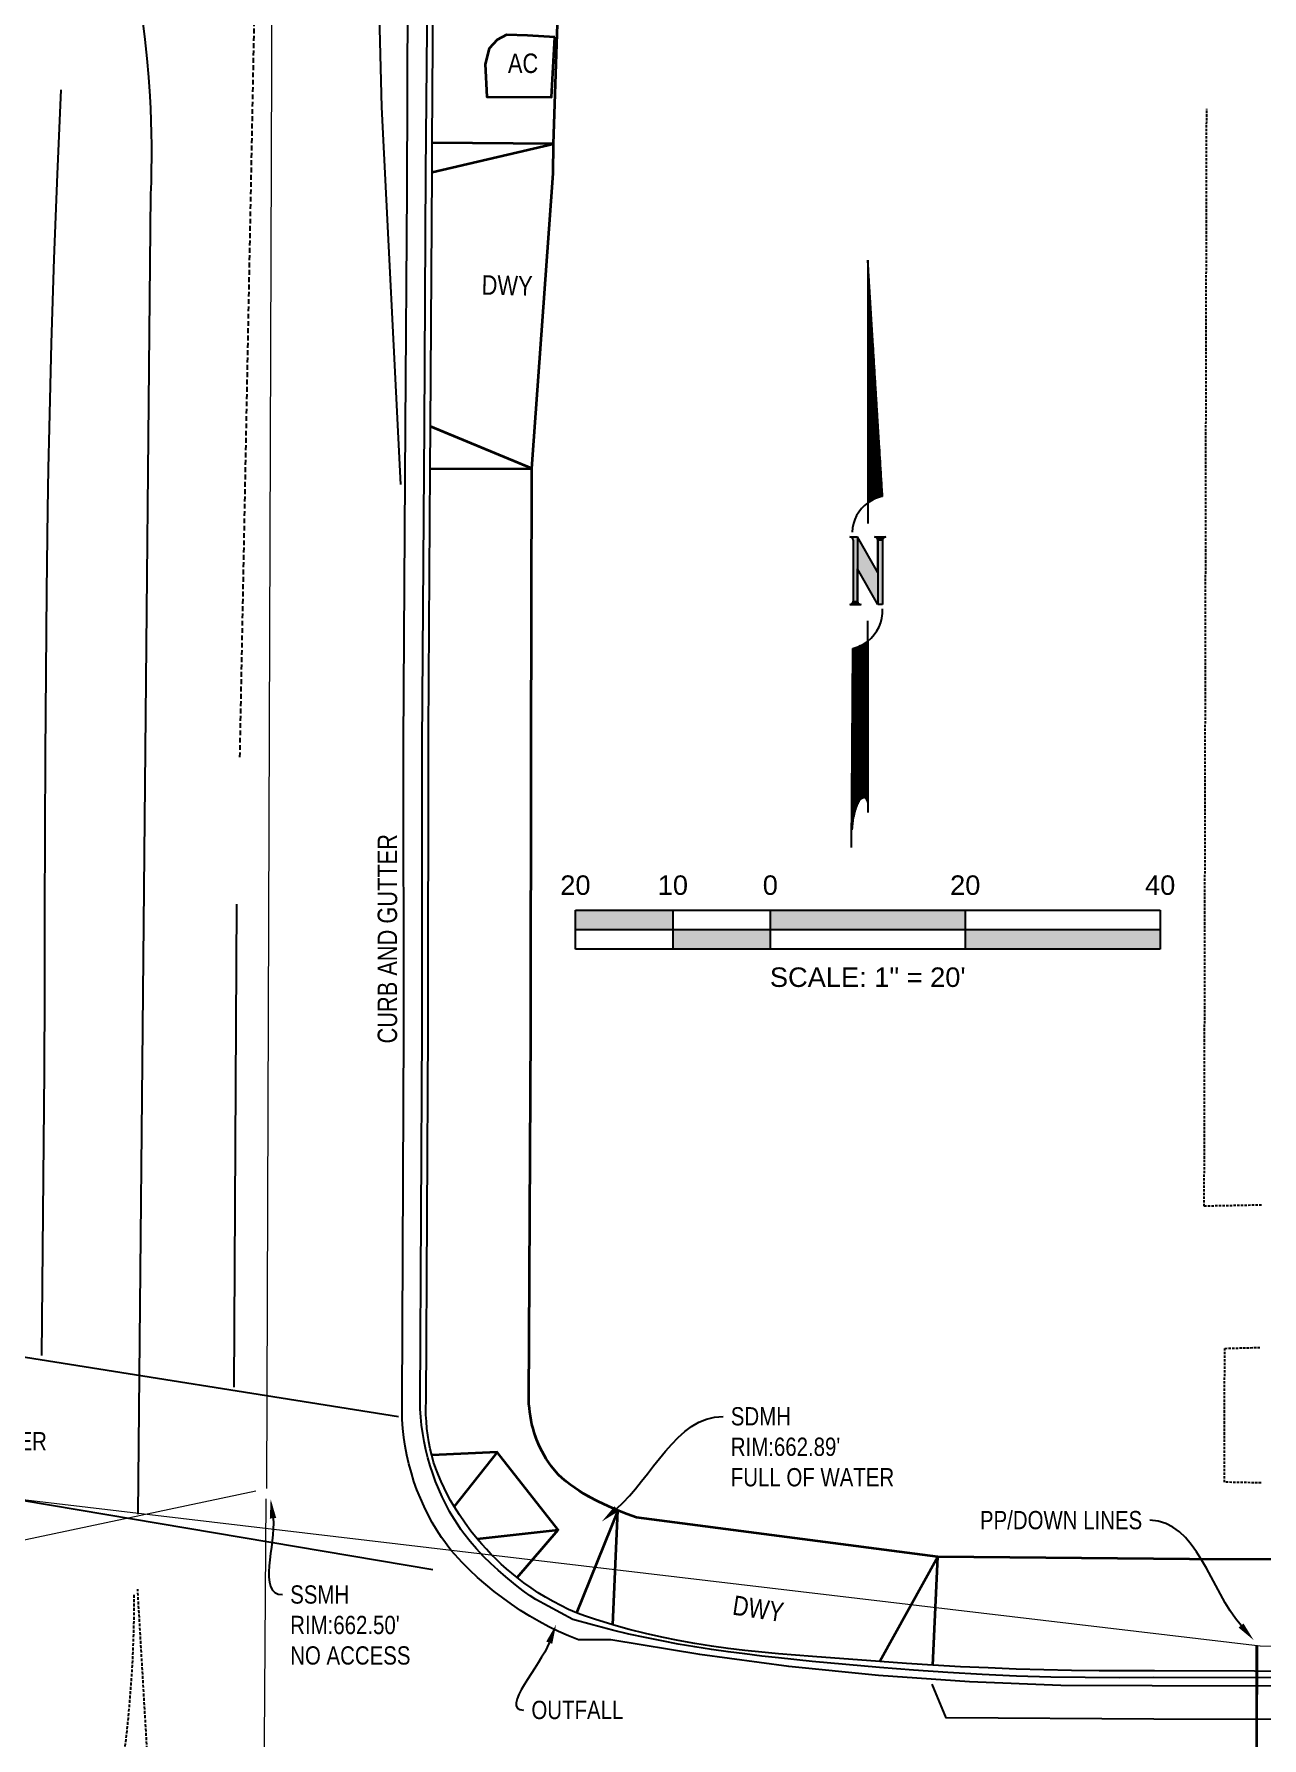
# Model space of a CAD drawing. Header units: feet. Extents: x 0 to 6439502, y 0 to 1884431.
# Drawn here: x 6439075.1 to 6439201.1, y 1884012.1 to 1884186.8 of the extents above; entities that cross this region are included whole.
import ezdxf
from ezdxf import colors
from ezdxf.entities.mleader import LeaderData, LeaderLine
from ezdxf.enums import TextEntityAlignment as Align
from ezdxf.lldxf.tags import DXFTag
from ezdxf.math import Vec2, Vec3

# ---------------------------------------------------------------- set-up
doc = ezdxf.new("R2010")
doc.units = ezdxf.units.FT
doc.header["$MEASUREMENT"] = 0
doc.linetypes.add('DASHED', pattern=[0.75, 0.5, -0.25])
doc.linetypes.add('DASHED2', pattern=[0.375, 0.25, -0.125])
doc.layers.get('0').update_dxf_attribs({"color": 253})
for name, color, linetype, lineweight in [('V-ANNO-NRTH-', 253, 'Continuous', 25), ('V-ANNO-SCAL-', 253, 'Continuous', 25), ('V-DETL-PATT-CONC-', 253, 'Continuous', 13), ('VF-BLDG-OVHD-LINE-', 253, 'DASHED2', 25), ('VF-ELEC-GUYW-LINE-3D', 253, 'Continuous', 35), ('VF-ELEC-OVHD-LINE-', 253, 'OVERHEADELECTRIC', 15), ('VF-PVMT-EDGE-LINE-', 253, 'EDGEOFPAVEMENT', 35), ('VF-ROAD-DRIV-LINE-', 253, 'Continuous', 35), ('VF-ROAD-STRP-WHIT-DASH-LINE-', 253, 'DASHED', 25), ('VF-ROAD-STRP-WHIT-LINE-', 253, 'Continuous', 25), ('VF-ROAD-STRP-YELO-DASH-LINE-', 253, 'DASHED', 25), ('VF-ROAD-STRP-YELO-LINE-', 253, 'Continuous', 25), ('VF-SSWR-GEOP-LINE-QLB-', 253, 'SEWER', 15), ('VF-TOPO-CONC-EDGE-LINE-', 253, 'Continuous', 25), ('VF-TOPO-CONC-GTFL-LINE-', 253, 'Continuous', 25), ('VF-TOPO-CONC-LIPG-LINE-', 253, 'Continuous', 25), ('VF-TOPO-CONC-TBCB-LINE-', 253, 'Continuous', 25), ('VF-TOPO-CONC-TBWK-LINE-', 253, 'Continuous', 35), ('VF-TOPO-TEXT-', 253, 'Continuous', 25)]:
    doc.layers.add(name, color=color, linetype=linetype, lineweight=lineweight)
doc.layers.add('VF-TINN-DSRF-BNDY-', color=253, linetype='Continuous', lineweight=25, plot=False)
doc.layers.get('V-DETL-PATT-CONC-').off()
doc.styles.add('NCS1', font='arial.ttf', dxfattribs={"width": 0.8, "height": 0.09375})
doc.styles.add('NCS1-Anno', font='arial.ttf', dxfattribs={"width": 0.8, "height": 0.1})
doc.styles.get("Standard").update_dxf_attribs({"font": 'arial.ttf'})
tags = doc.linetypes.add('EDGEOFPAVEMENT', pattern='A,1,-0.03,["EP",Standard,S=0.08,R=0,X=0,Y=-0.04],-0.16,1', length=2.19).pattern_tags.tags
tags[6] = DXFTag(74, 10)
tags = doc.linetypes.add('OVERHEADELECTRIC', pattern='A,1,-0.03,["OE",Standard,S=0.08,R=0,X=0,Y=-0.04],-0.16,1', length=2.19).pattern_tags.tags
tags[6] = DXFTag(74, 10)
tags = doc.linetypes.add('SEWER', pattern='A,1,-0.03,["SS",Standard,S=0.08,R=0,X=0,Y=-0.04],-0.16,1', length=2.19).pattern_tags.tags
tags[6] = DXFTag(74, 10)

# ---------------------------------------------------------------- blocks, each defined once
blk = doc.blocks.new('*U981')
at = {"color": 0}
for p, q in [((0.0018, 1.5934), (0.0018, 0.3495)), ((0.0772, 0.3824), (0.0018, 1.5934)), ((0.003, 1.5561), (0.003, 0.3503)), ((0.0041, 1.5375), (0.0041, 0.3512)), ((0.0053, 1.5189), (0.0053, 0.352)), ((0.0064, 1.5002), (0.0064, 0.3527)), ((0.0076, 1.4816), (0.0076, 0.3535)), ((0.0088, 1.463), (0.0088, 0.3543)), ((0.0099, 1.4443), (0.0099, 0.3551)), ((0.0111, 1.4257), (0.0111, 0.3558)), ((0.0122, 1.4071), (0.0122, 0.3565)), ((0.0134, 1.3884), (0.0134, 0.3573)), ((0.0146, 1.3698), (0.0146, 0.358)), ((0.0157, 1.3512), (0.0157, 0.3587)), ((0.0169, 1.3325), (0.0169, 0.3593)), ((0.018, 1.3139), (0.018, 0.36)), ((0.0192, 1.2953), (0.0192, 0.3607)), ((0.0204, 1.2766), (0.0204, 0.3613)), ((0.0215, 1.258), (0.0215, 0.362)), ((0.0227, 1.2394), (0.0227, 0.3626)), ((0.0238, 1.2208), (0.0238, 0.3633)), ((0.025, 1.2021), (0.025, 0.3639)), ((0.0262, 1.1835), (0.0262, 0.3645)), ((0.0273, 1.1649), (0.0273, 0.3651)), ((0.0285, 1.1462), (0.0285, 0.3657)), ((0.0296, 1.1276), (0.0296, 0.3662)), ((0.0308, 1.109), (0.0308, 0.3668)), ((0.032, 1.0903), (0.032, 0.3674)), ((0.0331, 1.0717), (0.0331, 0.3679)), ((0.0343, 1.0531), (0.0343, 0.3684)), ((0.0354, 1.0344), (0.0354, 0.369)), ((0.0366, 1.0158), (0.0366, 0.3695)), ((0.0378, 0.9972), (0.0378, 0.37)), ((0.0389, 0.9785), (0.0389, 0.3705)), ((0.0401, 0.9599), (0.0401, 0.371)), ((0.0412, 0.9413), (0.0412, 0.3715)), ((0.0424, 0.9227), (0.0424, 0.3719)), ((0.0436, 0.904), (0.0436, 0.3724)), ((0.0447, 0.8854), (0.0447, 0.3729)), ((0.0459, 0.8668), (0.0459, 0.3733)), ((0.047, 0.8481), (0.047, 0.3738)), ((0.0482, 0.8295), (0.0482, 0.3742)), ((0.0494, 0.8109), (0.0494, 0.3746)), ((0.0505, 0.7922), (0.0505, 0.375)), ((0.0517, 0.7736), (0.0517, 0.3754)), ((0.0528, 0.755), (0.0528, 0.3758)), ((0.054, 0.7363), (0.054, 0.3762)), ((0.0552, 0.7177), (0.0552, 0.3766)), ((0.0563, 0.6991), (0.0563, 0.377)), ((0.0575, 0.6804), (0.0575, 0.3773)), ((0.0586, 0.6618), (0.0586, 0.3777)), ((0.0598, 0.6432), (0.0598, 0.3781)), ((0.061, 0.6245), (0.061, 0.3784)), ((0.0621, 0.6059), (0.0621, 0.3787)), ((0.0633, 0.5873), (0.0633, 0.3791)), ((0.0644, 0.5687), (0.0644, 0.3794)), ((0.0656, 0.55), (0.0656, 0.3797)), ((0.0668, 0.5314), (0.0668, 0.38)), ((0.0679, 0.5128), (0.0679, 0.3803)), ((0.0691, 0.4941), (0.0691, 0.3806)), ((0.0702, 0.4755), (0.0702, 0.3809)), ((0.0714, 0.4569), (0.0714, 0.3811)), ((0.0726, 0.4382), (0.0726, 0.3814)), ((0.0737, 0.4196), (0.0737, 0.3816)), ((0.0749, 0.4013), (0.0749, 0.3819)), ((0.0018, 0.3495), (0.0018, 0.2445)), ((-0.091, 0.1755), (-0.0504, 0.1755)), ((-0.0875, 0.1751), (-0.0875, 0.1755)), ((-0.0864, 0.1749), (-0.0864, 0.1755)), ((-0.0852, 0.1745), (-0.0852, 0.1755)), ((-0.084, 0.174), (-0.084, 0.1755)), ((-0.0829, 0.1735), (-0.0829, 0.1755)), ((-0.0817, 0.1728), (-0.0817, 0.1755)), ((-0.0806, 0.172), (-0.0806, 0.1755)), ((-0.0794, 0.1711), (-0.0794, 0.1755)), ((-0.0782, 0.1699), (-0.0782, 0.1755)), ((-0.0771, 0.1685), (-0.0771, 0.1755)), ((-0.0759, 0.1668), (-0.0759, 0.1755)), ((-0.0748, 0.1643), (-0.0748, 0.1755)), ((-0.0504, 0.1755), (-0.0504, -0.1546)), ((0.054, -0.0076), (-0.0504, 0.1755)), ((0.0366, 0.1755), (0.0946, 0.1755)), ((-0.0736, 0.1581), (-0.0736, -0.1546)), ((0.0428, 0.1743), (0.0884, 0.1743)), ((0.0453, 0.1732), (0.0859, 0.1732)), ((0.047, 0.172), (0.0842, 0.172)), ((0.0484, 0.1709), (0.0828, 0.1709)), ((0.0496, 0.1697), (0.0816, 0.1697)), ((0.0505, 0.1685), (0.0807, 0.1685)), ((0.0513, 0.1674), (0.0799, 0.1674)), ((0.052, 0.1662), (0.0792, 0.1662)), ((0.0525, 0.1651), (0.0787, 0.1651)), ((0.053, 0.1639), (0.0782, 0.1639)), ((0.0534, 0.1627), (0.0778, 0.1627)), ((0.0536, 0.1616), (0.0776, 0.1616)), ((0.0538, 0.1604), (0.0774, 0.1604)), ((0.054, -0.0076), (0.054, 0.1594)), ((0.054, 0.1593), (0.0772, 0.1593)), ((0.054, 0.1581), (0.054, -0.172)), ((0.0772, 0.1581), (0.0772, -0.172)), ((0.054, -0.172), (-0.0504, 0.0111)), ((-0.0504, -0.1546), (-0.0504, 0.0111)), ((-0.091, -0.172), (-0.033, -0.172)), ((-0.0848, -0.1709), (-0.0392, -0.1709)), ((-0.0823, -0.1697), (-0.0417, -0.1697)), ((-0.0806, -0.1686), (-0.0434, -0.1686)), ((-0.0792, -0.1674), (-0.0448, -0.1674)), ((-0.078, -0.1662), (-0.046, -0.1662)), ((-0.0771, -0.1651), (-0.0469, -0.1651)), ((-0.0763, -0.1639), (-0.0477, -0.1639)), ((-0.0756, -0.1628), (-0.0484, -0.1628)), ((-0.0751, -0.1616), (-0.0489, -0.1616)), ((-0.0746, -0.1604), (-0.0494, -0.1604)), ((-0.0742, -0.1593), (-0.0498, -0.1593)), ((-0.074, -0.1581), (-0.05, -0.1581)), ((-0.0738, -0.157), (-0.0502, -0.157)), ((-0.0736, -0.1558), (-0.0504, -0.1558)), ((0.0772, -0.172), (0.054, -0.172)), ((0.0018, -0.3599), (0.0018, -0.2562)), ((-0.0819, -1.4178), (-0.0755, -0.3972)), ((-0.0748, -0.397), (-0.0748, -1.27)), ((-0.0736, -0.3967), (-0.0736, -1.2644)), ((-0.0724, -0.3965), (-0.0724, -1.2604)), ((-0.0713, -0.3962), (-0.0713, -1.256)), ((-0.0701, -0.3959), (-0.0701, -1.2531)), ((-0.069, -0.3955), (-0.069, -1.2487)), ((-0.0678, -0.3952), (-0.0678, -1.2443)), ((-0.0666, -0.3949), (-0.0666, -1.2399)), ((-0.0655, -0.3946), (-0.0655, -1.2357)), ((-0.0643, -0.3942), (-0.0643, -1.2315)), ((-0.0632, -0.3939), (-0.0632, -1.2273)), ((-0.062, -0.3935), (-0.062, -1.2234)), ((-0.0608, -0.3931), (-0.0608, -1.2197)), ((-0.0597, -0.3928), (-0.0597, -1.2162)), ((-0.0585, -0.3924), (-0.0585, -1.2128)), ((-0.0574, -0.392), (-0.0574, -1.2095)), ((-0.0562, -0.3916), (-0.0562, -1.2064)), ((-0.055, -0.3912), (-0.055, -1.2034)), ((-0.0539, -0.3908), (-0.0539, -1.2005)), ((-0.0527, -0.3904), (-0.0527, -1.1977)), ((-0.0516, -0.3899), (-0.0516, -1.195)), ((-0.0504, -0.3895), (-0.0504, -1.1925)), ((-0.0492, -0.3891), (-0.0492, -1.1902)), ((-0.0481, -0.3886), (-0.0481, -1.1879)), ((-0.0469, -0.3881), (-0.0469, -1.1857)), ((-0.0458, -0.3877), (-0.0458, -1.1836)), ((-0.0446, -0.3872), (-0.0446, -1.1816)), ((-0.0434, -0.3867), (-0.0434, -1.1797)), ((-0.0423, -0.3862), (-0.0423, -1.178)), ((-0.0411, -0.3857), (-0.0411, -1.1765)), ((-0.04, -0.3852), (-0.04, -1.175)), ((-0.0388, -0.3847), (-0.0388, -1.1738)), ((-0.0376, -0.3841), (-0.0376, -1.1726)), ((-0.0365, -0.3836), (-0.0365, -1.1715)), ((-0.0353, -0.383), (-0.0353, -1.1705)), ((-0.0342, -0.3825), (-0.0342, -1.1695)), ((-0.033, -0.3819), (-0.033, -1.1687)), ((-0.0318, -0.3813), (-0.0318, -1.1679)), ((-0.0307, -0.3807), (-0.0307, -1.1672)), ((-0.0295, -0.3801), (-0.0295, -1.1665)), ((-0.0284, -0.3795), (-0.0284, -1.1659)), ((-0.0272, -0.3789), (-0.0272, -1.1653)), ((-0.026, -0.3783), (-0.026, -1.1648)), ((-0.0249, -0.3776), (-0.0249, -1.1643)), ((-0.0237, -0.377), (-0.0237, -1.1639)), ((-0.0226, -0.3763), (-0.0226, -1.1635)), ((-0.0214, -0.3757), (-0.0214, -1.1632)), ((-0.0202, -0.375), (-0.0202, -1.1629)), ((-0.0191, -0.3743), (-0.0191, -1.1627)), ((-0.0179, -0.3736), (-0.0179, -1.1625)), ((-0.0168, -0.3729), (-0.0168, -1.1624)), ((-0.0156, -0.3722), (-0.0156, -1.1623)), ((-0.0144, -0.3714), (-0.0144, -1.1624)), ((-0.0133, -0.3707), (-0.0133, -1.1626)), ((-0.0121, -0.3699), (-0.0121, -1.163)), ((-0.011, -0.3691), (-0.011, -1.1636)), ((-0.0098, -0.3684), (-0.0098, -1.1644)), ((-0.0086, -0.3676), (-0.0086, -1.1654)), ((-0.0075, -0.3668), (-0.0075, -1.1667)), ((-0.0063, -0.366), (-0.0063, -1.1681)), ((-0.0052, -0.3651), (-0.0052, -1.1696)), ((-0.004, -0.3643), (-0.004, -1.1712)), ((-0.0028, -0.3634), (-0.0028, -1.173)), ((-0.0017, -0.3626), (-0.0017, -1.175)), ((-0.0005, -0.3617), (-0.0005, -1.1775)), ((0.0006, -0.3608), (0.0006, -1.181)), ((0.0018, -0.3599), (0.0018, -1.2392)), ((-0.0759, -0.4691), (-0.0759, -1.2796)), ((0.0018, -0.4873), (0.0018, -0.497)), ((-0.0771, -0.6524), (-0.0771, -1.2866)), ((-0.0782, -0.8357), (-0.0782, -1.2968)), ((-0.0794, -1.0191), (-0.0794, -1.308))]:
    blk.add_line(p, q, dxfattribs=at)
blk.add_lwpolyline([(0.0018, -1.1878, 0.059141), (0.0003, -1.1797, 0.065436), (-0.0029, -1.1729, 0.041771), (-0.0082, -1.1658, 0.090044), (-0.0115, -1.1633, 0.138293), (-0.0163, -1.1623, 0.075359), (-0.0248, -1.1643, 0.083197), (-0.0356, -1.1707, 0.08096), (-0.0439, -1.1805, 0.039884), (-0.0538, -1.2003, 0.028173), (-0.0639, -1.23, 0.006564), (-0.0727, -1.2634, 0.026227), (-0.0744, -1.2719, 0.007382), (-0.0749, -1.2758, 0.00096), (-0.0782, -1.3062, 0.011269), (-0.08, -1.3277, 0.007475)], format="xyb", dxfattribs=at)
for centre, radius, start, end in [((0.1152, 0.1922), 0.194, 101.31317, 125.79704), ((0.1152, 0.1922), 0.194, 125.79704, 177.80003), ((-0.091, 0.1581), 0.0174, 0, 90), ((0.0366, 0.1581), 0.0174, 3.82255, 90), ((0.0946, 0.1581), 0.0174, 90, 180), ((-0.091, -0.1546), 0.0174, 270, 0), ((-0.033, -0.1546), 0.0174, 180, 270), ((-0.121, -0.2043), 0.1982, 308.27976, 2.92404), ((-0.121, -0.2043), 0.1982, 283.28285, 308.27976)]:
    blk.add_arc(centre, radius, start, end, dxfattribs=at)
for points in [[(-0.0736, -0.1546), (-0.0504, -0.1546), (-0.0736, 0.1755), (-0.0504, 0.1755)], [(0.054, -0.172), (-0.0504, 0.0111), (0.054, -0.0076), (-0.0504, 0.1755)], [(0.054, -0.172), (0.0772, -0.172), (0.054, 0.1581), (0.0772, 0.1581)]]:
    blk.add_solid(points, dxfattribs=at)
blk = doc.blocks.new('*U1059')
for p, q in [((-1.4998, 0.0001), (-1.4998, 0.2001)), ((-1.4998, 0.2001), (1.5002, 0.2001)), ((-0.9998, 0.2001), (-0.9998, 0.0001)), ((-0.4998, 0.2001), (-0.4998, 0.0001)), ((0.5002, 0.2001), (0.5002, 0.0001)), ((1.5002, 0.2001), (1.5002, 0.0001)), ((-1.4998, 0.1001), (1.5002, 0.1001)), ((1.5002, 0.0001), (-1.4998, 0.0001))]:
    blk.add_line(p, q)
for points in [[(-1.4998, 0.2001), (-0.9998, 0.2001), (-1.4998, 0.1001), (-0.9998, 0.1001)], [(-0.4998, 0.2001), (0.5002, 0.2001), (-0.4998, 0.1001), (0.5002, 0.1001)], [(-0.9998, 0.1001), (-0.4998, 0.1001), (-0.9998, 0.0001), (-0.4998, 0.0001)], [(0.5002, 0.1001), (1.5002, 0.1001), (0.5002, 0.0001), (1.5002, 0.0001)]]:
    blk.add_solid(points)
at = {"style": 'NCS1'}
for s, p in [('20', (-1.4998, 0.248)), ('10', (-0.9998, 0.248)), ('0', (-0.4998, 0.248)), ('20', (0.5002, 0.248)), ('40', (1.5002, 0.248))]:
    blk.add_text(s, height=0.1, dxfattribs=at).set_placement(p, align=Align.BOTTOM_CENTER)
blk.add_text('SCALE: 1" = 20\'', height=0.1, dxfattribs=at).set_placement((0, -0.094), align=Align.TOP_CENTER)
blk = doc.blocks.new('206-Whitsett ep')
at = {"layer": 'VF-PVMT-EDGE-LINE-'}
blk.add_lwpolyline([(6439128.56, 1884186.51), (6439125.74, 1884186.66), (6439123.59, 1884186.74), (6439122.63, 1884186.21), (6439121.8, 1884185.33), (6439121.42, 1884183.72), (6439121.56, 1884180.39), (6439128.22, 1884180.34), (6439128.56, 1884186.51)], close=True, dxfattribs=at)

msp = doc.modelspace()

# ---------------------------------------------------------------- linework, layer by layer
at = {"layer": 'VF-BLDG-OVHD-LINE-'}
for points in [[(6439201.06, 1884066.7), (6439195.19, 1884066.59), (6439195.44, 1884179.16)], [(6439201.02, 1884038.21), (6439197.26, 1884038.28), (6439197.29, 1884052.01), (6439200.89, 1884052.1)]]:
    msp.add_lwpolyline(points, dxfattribs=at)
at = {"layer": 'VF-ELEC-GUYW-LINE-3D'}
for points in [[(6439200.59, 1884010.78, 692.92), (6439200.58, 1884012.41, 693.09), (6439200.6, 1884014.04, 693.29), (6439200.6, 1884015.67, 693.51), (6439200.62, 1884017.29, 693.75), (6439200.62, 1884018.91, 694), (6439200.62, 1884020.06, 694.17), (6439200.62, 1884021.48, 694.17)], [(6439200.6, 1884011.09, 684.75), (6439200.6, 1884012.73, 684.66), (6439200.6, 1884014.37, 684.58), (6439200.6, 1884016.01, 684.56), (6439200.59, 1884017.65, 684.55), (6439200.59, 1884019.29, 684.59), (6439200.59, 1884020, 684.61), (6439200.59, 1884021.5, 684.61)]]:
    msp.add_polyline3d(points, dxfattribs=at)
at = {"layer": 'VF-ELEC-OVHD-LINE-', "ltscale": 0.6, "flags": 128}
for points in [[(6438914.97, 1884040.25), (6439027.1, 1884042.03), (6439200.94, 1884021.5)], [(6439200.94, 1884021.5), (6439357.5, 1884019.21), (6439383.87, 1884019.21)]]:
    msp.add_lwpolyline(points, dxfattribs=at)
at = {"layer": 'VF-PVMT-EDGE-LINE-'}
msp.add_lwpolyline([(6439128.56, 1884186.51), (6439125.74, 1884186.66), (6439123.59, 1884186.74), (6439122.63, 1884186.21), (6439121.8, 1884185.33), (6439121.42, 1884183.72), (6439121.56, 1884180.39), (6439128.22, 1884180.34), (6439128.56, 1884186.51)], close=True, dxfattribs=at)
at = {"layer": 'VF-ROAD-DRIV-LINE-'}
for p, q in [((6439122.63, 1884041.35), (6439118.22, 1884035.8)), ((6439120.59, 1884032.48), (6439128.88, 1884033.39))]:
    msp.add_line(p, q, dxfattribs=at)
for points in [[(6439115.95, 1884172.66), (6439128.4, 1884175.57), (6439115.98, 1884175.67)], [(6439115.75, 1884142.22), (6439126.19, 1884142.26), (6439115.78, 1884146.57)], [(6439124.68, 1884028.49), (6439128.88, 1884033.39), (6439122.63, 1884041.35), (6439115.92, 1884041.04)], [(6439134.51, 1884023.65), (6439135.01, 1884035.39), (6439130.77, 1884024.89)], [(6439167.35, 1884019.52), (6439167.85, 1884030.64), (6439161.9, 1884019.88)]]:
    msp.add_lwpolyline(points, dxfattribs=at)
at = {"layer": 'VF-ROAD-STRP-WHIT-DASH-LINE-'}
msp.add_line((6439096.24, 1884112.64), (6439099.18, 1884263), dxfattribs=at)
at = {"layer": 'VF-ROAD-STRP-WHIT-LINE-', "ltscale": 0.6}
for p, q in [((6439095.88, 1884097.58), (6439095.61, 1884048.03)), ((6439112.52, 1884044.98), (6439053.36, 1884054.37)), ((6439116.03, 1884029.28), (6439049.8, 1884040.45))]:
    msp.add_line(p, q, dxfattribs=at)
at = {"layer": 'VF-ROAD-STRP-WHIT-LINE-', "ltscale": 0.6, "flags": 128}
for points in [[(6439112.76, 1884140.63), (6439110.79, 1884179.31), (6439110.33, 1884198.2), (6439109.32, 1884210.31), (6439108.88, 1884219.65), (6439108.63, 1884233.35), (6439108.8, 1884290.03)], [(6439077.85, 1884181.11), (6439077.48, 1884172.44), (6439077.15, 1884163.77), (6439076.88, 1884155.1), (6439076.66, 1884146.43), (6439076.57, 1884142.25), (6439076.5, 1884138.06), (6439076.4, 1884129.69), (6439076.27, 1884112.95), (6439076.22, 1884104.82), (6439076.2, 1884096.69), (6439076.18, 1884088.56), (6439076.14, 1884080.43), (6439076.03, 1884065.85), (6439075.89, 1884051.27)]]:
    msp.add_lwpolyline(points, dxfattribs=at)
at = {"layer": 'VF-ROAD-STRP-YELO-DASH-LINE-', "ltscale": 0.6, "flags": 128}
for points in [[(6439085.37, 1884026.73), (6439085.36, 1884024.92), (6439085.32, 1884023.11), (6439085.26, 1884021.3), (6439085.18, 1884019.49), (6439085.06, 1884017.68), (6439084.92, 1884015.87), (6439084.76, 1884014.07), (6439084.57, 1884012.26), (6439084.35, 1884010.46), (6439084.11, 1884008.66), (6439083.84, 1884006.87), (6439083.55, 1884005.08), (6439083.23, 1884003.3), (6439082.88, 1884001.52), (6439082.51, 1883999.75), (6439082.12, 1883997.98), (6439081.63, 1883995.96), (6439081.11, 1883993.94), (6439080.55, 1883991.93), (6439079.97, 1883989.92), (6439079.34, 1883987.93), (6439078.69, 1883985.94), (6439078, 1883983.97), (6439077.28, 1883982), (6439076.52, 1883980.05), (6439075.74, 1883978.11), (6439074.92, 1883976.19), (6439074.07, 1883974.28), (6439073.19, 1883972.39), (6439072.28, 1883970.51), (6439071.33, 1883968.65), (6439070.36, 1883966.81), (6439069.51, 1883965.26), (6439068.66, 1883963.72), (6439067.78, 1883962.18), (6439066.88, 1883960.66), (6439065.96, 1883959.16), (6439065, 1883957.68), (6439064, 1883956.23), (6439063.48, 1883955.51), (6439062.95, 1883954.81), (6439062.18, 1883953.8), (6439061.38, 1883952.81), (6439060.56, 1883951.83), (6439059.73, 1883950.86), (6439058.88, 1883949.9), (6439058.02, 1883948.97), (6439057.13, 1883948.04), (6439056.23, 1883947.13), (6439055.32, 1883946.24), (6439054.39, 1883945.36), (6439053.44, 1883944.5), (6439052.48, 1883943.66), (6439051.51, 1883942.83), (6439050.53, 1883942.02), (6439049.53, 1883941.23), (6439048.51, 1883940.46)], [(6439129.41, 1883929.46), (6439119.5, 1883938.89), (6439118.03, 1883940.54), (6439116.58, 1883942.21), (6439115.15, 1883943.9), (6439113.75, 1883945.61), (6439112.36, 1883947.34), (6439111, 1883949.08), (6439109.66, 1883950.84), (6439108.34, 1883952.62), (6439107.1, 1883954.34), (6439105.87, 1883956.07), (6439104.67, 1883957.82), (6439103.49, 1883959.58), (6439102.33, 1883961.36), (6439101.19, 1883963.15), (6439100.07, 1883964.95), (6439098.98, 1883966.77), (6439096.88, 1883970.27), (6439095.84, 1883972.03), (6439094.83, 1883973.81), (6439093.85, 1883975.6), (6439093.39, 1883976.51), (6439092.93, 1883977.42), (6439092.5, 1883978.34), (6439092.08, 1883979.27), (6439091.69, 1883980.21), (6439091.32, 1883981.16), (6439090.91, 1883982.28), (6439090.52, 1883983.41), (6439090.15, 1883984.55), (6439089.8, 1883985.7), (6439089.48, 1883986.86), (6439089.18, 1883988.02), (6439088.89, 1883989.19), (6439088.63, 1883990.36), (6439088.4, 1883991.54), (6439088.18, 1883992.72), (6439087.99, 1883993.91), (6439087.82, 1883995.09), (6439087.67, 1883996.28), (6439087.54, 1883997.48), (6439087.44, 1883998.67), (6439087.36, 1883999.86), (6439085.75, 1884027.31)]]:
    msp.add_lwpolyline(points, dxfattribs=at)
at = {"layer": 'VF-ROAD-STRP-YELO-LINE-', "ltscale": 0.6, "flags": 128}
msp.add_lwpolyline([(6439086.25, 1884188.21), (6439086.49, 1884186.27), (6439086.69, 1884184.32), (6439086.86, 1884182.38), (6439086.99, 1884180.43), (6439087.05, 1884179.17), (6439087.1, 1884177.92), (6439087.14, 1884176.66), (6439087.16, 1884175.41), (6439087.16, 1884174.15), (6439087.15, 1884172.9), (6439087.12, 1884171.64), (6439087.08, 1884170.39), (6439085.75, 1884035)], dxfattribs=at)
at = {"layer": 'VF-SSWR-GEOP-LINE-QLB-', "ltscale": 0.6, "flags": 128}
msp.add_lwpolyline([(6439099.95, 1884320.05), (6439098.96, 1884037.62)], dxfattribs=at)
at = {"layer": 'VF-SSWR-GEOP-LINE-QLB-'}
for points in [[(6439097.88, 1884037.37), (6439042.88, 1884025.74), (6438796.4, 1884026.59), (6438796.4, 1884074.37)], [(6439097.77, 1883867.52), (6439098.94, 1884036.59)]]:
    msp.add_lwpolyline(points, dxfattribs=at)
at = {"layer": 'VF-TINN-DSRF-BNDY-'}
msp.add_lwpolyline([(6439221.89, 1884030.33), (6439193.67, 1884030.38), (6439167.85, 1884030.64), (6439136.92, 1884034.67), (6439135.96, 1884035.03), (6439135.01, 1884035.39), (6439134.01, 1884035.84), (6439133, 1884036.31), (6439132.03, 1884036.85), (6439131.54, 1884037.12), (6439131.05, 1884037.39), (6439130.61, 1884037.72), (6439130.17, 1884038.05), (6439129.74, 1884038.38), (6439129.3, 1884038.71), (6439128.92, 1884039.1), (6439128.54, 1884039.48), (6439128.21, 1884039.91), (6439127.88, 1884040.34), (6439127.68, 1884040.7), (6439127.47, 1884041.07), (6439127.26, 1884041.44), (6439127.06, 1884041.81), (6439126.9, 1884042.2), (6439126.75, 1884042.6), (6439126.59, 1884042.99), (6439126.44, 1884043.38), (6439126.44, 1884043.39), (6439126.34, 1884043.81), (6439126.24, 1884044.22), (6439126.14, 1884044.64), (6439126.04, 1884045.04), (6439126.04, 1884045.05), (6439126, 1884045.47), (6439125.97, 1884045.89), (6439125.93, 1884046.31), (6439125.89, 1884046.73), (6439126.1, 1884084.65), (6439126.1, 1884084.66), (6439126.12, 1884113.34), (6439126.12, 1884113.35), (6439126.19, 1884142.26), (6439126.19, 1884142.27), (6439128.39, 1884172.51), (6439128.39, 1884172.53), (6439128.4, 1884175.57), (6439128.41, 1884175.58), (6439128.92, 1884190.95)], dxfattribs=at)
at = {"layer": 'VF-TOPO-CONC-EDGE-LINE-'}
for points in [[(6439190, 1884013.97), (6439168.72, 1884014.1), (6439167.28, 1884017.57)], [(6439261.98, 1884017.21), (6439260.38, 1884014.43), (6439257.15, 1884013.9), (6439222.71, 1884013.94), (6439190, 1884013.97)]]:
    msp.add_lwpolyline(points, dxfattribs=at)
at = {"layer": 'VF-TOPO-CONC-GTFL-LINE-'}
for points in [[(6439130.39, 1884024.2), (6439126.6, 1884026.24), (6439126.01, 1884026.64), (6439125.44, 1884027.05), (6439124.87, 1884027.48), (6439124.31, 1884027.91), (6439123.52, 1884028.57), (6439122.74, 1884029.25), (6439121.98, 1884029.95), (6439121.24, 1884030.67), (6439120.53, 1884031.43), (6439119.86, 1884032.21), (6439119.22, 1884033.02), (6439118.92, 1884033.44), (6439118.63, 1884033.86), (6439118.18, 1884034.57), (6439117.75, 1884035.29), (6439117.36, 1884036.03), (6439116.98, 1884036.79), (6439116.64, 1884037.57), (6439116.32, 1884038.36), (6439116.03, 1884039.16), (6439115.76, 1884039.97), (6439115.53, 1884040.78), (6439115.32, 1884041.61), (6439115.14, 1884042.44), (6439115, 1884043.28), (6439114.88, 1884044.12), (6439114.8, 1884044.95), (6439114.74, 1884045.79), (6439114.72, 1884046.63), (6439114.94, 1884084.63), (6439114.94, 1884113.96), (6439115.19, 1884146.59), (6439115.32, 1884172.66), (6439115.5, 1884190.96)], [(6439220.89, 1884018.22), (6439190.03, 1884018.26), (6439186.5, 1884018.23), (6439182.98, 1884018.24), (6439179.45, 1884018.3), (6439175.92, 1884018.4), (6439172.4, 1884018.55), (6439168.88, 1884018.75), (6439165.36, 1884018.99), (6439161.85, 1884019.28), (6439158.4, 1884019.58), (6439154.95, 1884019.9), (6439151.5, 1884020.26), (6439149.78, 1884020.45), (6439148.06, 1884020.66), (6439146.34, 1884020.89), (6439144.63, 1884021.13), (6439142.92, 1884021.4), (6439141.22, 1884021.68), (6439139.52, 1884022), (6439137.82, 1884022.34), (6439136.14, 1884022.71), (6439134.46, 1884023.12), (6439132.42, 1884023.64), (6439130.39, 1884024.2)]]:
    msp.add_lwpolyline(points, dxfattribs=at)
at = {"layer": 'VF-TOPO-CONC-LIPG-LINE-'}
msp.add_lwpolyline([(6439261.98, 1884017.21), (6439189.84, 1884017.39), (6439180.47, 1884017.44), (6439171.1, 1884017.79), (6439161.76, 1884018.45), (6439152.57, 1884019.38), (6439143.42, 1884020.6), (6439134.31, 1884022.11), (6439130.98, 1884022.1), (6439129.95, 1884022.52), (6439128.93, 1884022.97), (6439127.93, 1884023.46), (6439126.95, 1884023.99), (6439125.98, 1884024.55), (6439125.04, 1884025.13), (6439124.11, 1884025.76), (6439123.21, 1884026.41), (6439122.34, 1884027.08), (6439121.47, 1884027.78), (6439120.63, 1884028.5), (6439119.82, 1884029.26), (6439119.03, 1884030.04), (6439118.66, 1884030.44), (6439118.29, 1884030.86), (6439117.93, 1884031.28), (6439117.59, 1884031.71), (6439117.26, 1884032.15), (6439116.94, 1884032.6), (6439116.44, 1884033.36), (6439115.97, 1884034.15), (6439115.54, 1884034.95), (6439115.13, 1884035.78), (6439114.76, 1884036.63), (6439114.41, 1884037.49), (6439114.1, 1884038.36), (6439113.83, 1884039.25), (6439113.58, 1884040.15), (6439113.38, 1884041.05), (6439113.2, 1884041.96), (6439113.07, 1884042.88), (6439112.97, 1884043.8), (6439112.9, 1884044.71), (6439112.88, 1884045.63), (6439112.89, 1884046.53), (6439113.05, 1884084.57), (6439113.04, 1884114.11), (6439113.22, 1884146.63), (6439113.39, 1884170.76), (6439113.48, 1884190.94)], dxfattribs=at)
at = {"layer": 'VF-TOPO-CONC-TBCB-LINE-'}
msp.add_lwpolyline([(6439220.83, 1884018.82), (6439190.1, 1884018.92), (6439187.25, 1884018.92), (6439184.41, 1884018.93), (6439181.56, 1884018.97), (6439178.72, 1884019.03), (6439175.88, 1884019.12), (6439173.03, 1884019.23), (6439170.19, 1884019.36), (6439167.35, 1884019.52), (6439164.62, 1884019.69), (6439161.9, 1884019.88), (6439154.98, 1884020.4), (6439151.52, 1884020.68), (6439149.79, 1884020.85), (6439148.06, 1884021.03), (6439146.34, 1884021.23), (6439144.63, 1884021.47), (6439142.92, 1884021.73), (6439141.21, 1884022.03), (6439139.52, 1884022.37), (6439137.84, 1884022.75), (6439136.17, 1884023.18), (6439135.34, 1884023.41), (6439134.51, 1884023.65), (6439132.62, 1884024.23), (6439131.69, 1884024.54), (6439131.23, 1884024.71), (6439130.77, 1884024.89), (6439129.96, 1884025.24), (6439129.16, 1884025.63), (6439128.38, 1884026.04), (6439127.6, 1884026.48), (6439126.85, 1884026.95), (6439126.11, 1884027.44), (6439125.38, 1884027.95), (6439124.68, 1884028.49), (6439124.13, 1884028.94), (6439123.58, 1884029.4), (6439123.05, 1884029.88), (6439122.53, 1884030.38), (6439122.03, 1884030.88), (6439121.54, 1884031.4), (6439121.06, 1884031.94), (6439120.59, 1884032.48), (6439119.95, 1884033.27), (6439119.34, 1884034.09), (6439118.76, 1884034.93), (6439118.22, 1884035.8), (6439117.86, 1884036.42), (6439117.52, 1884037.05), (6439117.19, 1884037.69), (6439116.89, 1884038.34), (6439116.61, 1884039), (6439116.35, 1884039.67), (6439116.12, 1884040.35), (6439115.92, 1884041.04), (6439115.76, 1884041.72), (6439115.62, 1884042.41), (6439115.51, 1884043.1), (6439115.42, 1884043.8), (6439115.37, 1884044.5), (6439115.33, 1884045.2), (6439115.33, 1884045.9), (6439115.35, 1884046.6), (6439115.56, 1884084.61), (6439115.59, 1884115.22), (6439115.75, 1884142.22), (6439115.78, 1884146.57), (6439115.95, 1884172.66), (6439115.98, 1884175.67), (6439116.08, 1884190.96)], dxfattribs=at)
at = {"layer": 'VF-TOPO-CONC-TBWK-LINE-'}
msp.add_lwpolyline([(6439221.89, 1884030.33), (6439193.67, 1884030.38), (6439167.85, 1884030.64), (6439136.92, 1884034.67), (6439135.96, 1884035.01), (6439135.01, 1884035.39), (6439134.01, 1884035.83), (6439133, 1884036.31), (6439132.01, 1884036.82), (6439131.53, 1884037.1), (6439131.06, 1884037.39), (6439130.59, 1884037.69), (6439130.15, 1884038.01), (6439129.72, 1884038.35), (6439129.3, 1884038.71), (6439128.91, 1884039.08), (6439128.55, 1884039.48), (6439128.2, 1884039.89), (6439127.89, 1884040.33), (6439127.66, 1884040.69), (6439127.45, 1884041.05), (6439127.25, 1884041.42), (6439127.06, 1884041.8), (6439126.88, 1884042.19), (6439126.72, 1884042.58), (6439126.57, 1884042.98), (6439126.44, 1884043.38), (6439126.32, 1884043.79), (6439126.21, 1884044.21), (6439126.12, 1884044.62), (6439126.04, 1884045.04), (6439125.98, 1884045.46), (6439125.94, 1884045.88), (6439125.9, 1884046.3), (6439125.89, 1884046.72), (6439126.1, 1884084.65), (6439126.12, 1884113.34), (6439126.19, 1884142.26), (6439128.39, 1884172.51), (6439128.4, 1884175.57), (6439128.92, 1884190.95)], dxfattribs=at)

# ---------------------------------------------------------------- block references
at = {"layer": 'V-ANNO-NRTH-', "xscale": 20, "yscale": 20, "zscale": 20}
msp.add_blockref('*U981', (6439160.63, 1884131.74), dxfattribs=at)
at = {"layer": 'V-ANNO-SCAL-', "xscale": 20, "yscale": 20, "zscale": 20}
msp.add_blockref('*U1059', (6439160.66, 1884092.96), dxfattribs=at)
at = {"layer": 'V-DETL-PATT-CONC-'}
msp.add_blockref('206-Whitsett ep', (0, 0), dxfattribs=at)

# ---------------------------------------------------------------- texts
at = {"layer": 'VF-TOPO-TEXT-', "insert": (6439123.74, 1884184.82), "char_height": 2, "width": 3.7087, "attachment_point": 1, "style": 'NCS1-Anno'}
msp.add_mtext('AC', dxfattribs=at)
at = {"layer": 'VF-TOPO-TEXT-', "char_height": 2, "attachment_point": 1, "style": 'NCS1-Anno'}
for s, insert, width, rotation in [('DWY', (6439121.07, 1884162.09), 3.9885, 358.8195), ('CURB AND GUTTER', (6439110.37, 1884083.28), 28.0078, 90), ('DWY', (6439147, 1884026.69), 3.9885, 351.285)]:
    msp.add_mtext(s, dxfattribs=dict(at, insert=insert, width=width, rotation=rotation))

# ---------------------------------------------------------------- leaders
at = {"layer": 'VF-TOPO-TEXT-'}
ml = msp.add_multileader_mtext('Standard', dxfattribs=at)
ml.set_content('BILLBOARD', color=256, style='NCS1-Anno')
ml.set_leader_properties()
ml.build(insert=Vec2(0, 0))
ml.multileader.update_dxf_attribs({"leader_type": 2, "dogleg_length": 0.1, "arrow_head_size": 2, "scale": 20})
ctx = ml.context
ctx.base_point, ctx.scale, ctx.char_height, ctx.arrow_head_size, ctx.landing_gap_size, ctx.plane_origin = Vec3(6439129.69, 1884229.91), 20, 1.875, 2, 0.8, Vec3(6439148.55, 1884238.31)
ctx.text_align_type = 2
notes = []
notes.append((ctx, [(0, (0, 0, 0), (0, 0), (1, 0), 1, [])]))
ctx.mtext.insert, ctx.mtext.alignment, ctx.mtext.flow_direction = Vec3(6439141.99, 1884230.86), 3, 5
ml = msp.add_multileader_mtext('Standard', dxfattribs=at)
ml.set_content("SDMH\\PRIM:663.25'\\PFULL OF WATER", color=256, style='NCS1-Anno')
ml.set_leader_properties()
ml.build(insert=Vec2(0, 0))
ml.multileader.update_dxf_attribs({"leader_type": 2, "dogleg_length": 0.1, "arrow_head_size": 2, "scale": 20})
ctx = ml.context
ctx.base_point, ctx.scale, ctx.char_height, ctx.arrow_head_size, ctx.landing_gap_size, ctx.plane_origin = Vec3(6439058.87, 1884048.71, 659.02), 20, 1.875, 2, 0.8, Vec3(6439061.35, 1884093.56, 659.02)
notes.append((ctx, [(0, (1, 1, 0), (6439056.87, 1884048.71, 659.02), (1, 0), 2, [(0, [(6439049.51, 1884054.68, 659.02)], 0, [])])]))
ctx.mtext.insert, ctx.mtext.width, ctx.mtext.flow_direction = Vec3(6439059.67, 1884049.67, 659.02), 18.7554, 5
ml = msp.add_multileader_mtext('Standard', dxfattribs=at)
ml.set_content("SDMH\\PRIM:662.89'\\PFULL OF WATER", color=256, style='NCS1-Anno')
ml.set_leader_properties()
ml.build(insert=Vec2(0, 0))
ml.multileader.update_dxf_attribs({"leader_type": 2, "dogleg_length": 0.1, "arrow_head_size": 2, "scale": 20})
ctx = ml.context
ctx.base_point, ctx.scale, ctx.char_height, ctx.arrow_head_size, ctx.landing_gap_size, ctx.plane_origin = Vec3(6439145.81, 1884045.03, 659.02), 20, 1.875, 2, 0.8, Vec3(6439150.01, 1884078.48, 659.02)
notes.append((ctx, [(0, (1, 1, 0), (6439143.81, 1884045.03, 659.02), (1, 0), 2, [(0, [(6439133.38, 1884034.25, 659.02)], 0, [])])]))
ctx.mtext.insert, ctx.mtext.width, ctx.mtext.flow_direction = Vec3(6439146.61, 1884045.98, 659.02), 17.7746, 5
ml = msp.add_multileader_mtext('Standard', dxfattribs=at)
ml.set_content('PP/DOWN LINES', color=256, style='NCS1-Anno')
ml.set_leader_properties()
ml.build(insert=Vec2(0, 0))
ml.multileader.update_dxf_attribs({"leader_type": 2, "dogleg_length": 0.1, "arrow_head_size": 2, "scale": 20})
ctx = ml.context
ctx.base_point, ctx.scale, ctx.char_height, ctx.arrow_head_size, ctx.landing_gap_size, ctx.plane_origin = Vec3(6439171.64, 1884034.37, 659.02), 20, 1.875, 2, 0.8, Vec3(6439180.74, 1884073.5, 659.02)
ctx.text_align_type = 2
notes.append((ctx, [(1, (1, 1, 0), (6439191.62, 1884034.37, 659.02), (-1, 0), 2, [(0, [(6439200.27, 1884022.07, 659.02)], 0, [])])]))
ctx.mtext.insert, ctx.mtext.width, ctx.mtext.alignment, ctx.mtext.flow_direction = Vec3(6439188.82, 1884035.33, 659.02), 17.7746, 3, 5
ml = msp.add_multileader_mtext('Standard', dxfattribs=at)
ml.set_content("SSMH\\PRIM:662.50'\\PNO ACCESS", color=256, style='NCS1-Anno')
ml.set_leader_properties()
ml.build(insert=Vec2(0, 0))
ml.multileader.update_dxf_attribs({"leader_type": 2, "dogleg_length": 0.1, "arrow_head_size": 2, "scale": 20})
ctx = ml.context
ctx.base_point, ctx.scale, ctx.char_height, ctx.arrow_head_size, ctx.landing_gap_size, ctx.plane_origin = Vec3(6439100.6, 1884026.75, 657.98), 20, 1.875, 2, 0.8, Vec3(6439095.06, 1884037.85, 657.98)
notes.append((ctx, [(0, (1, 1, 0), (6439098.6, 1884026.75, 657.98), (1, 0), 2, [(0, [(6439099.39, 1884036.57, 657.98)], 0, [])])]))
ctx.mtext.insert, ctx.mtext.width, ctx.mtext.flow_direction = Vec3(6439101.4, 1884027.7, 657.98), 12.5679, 5
ml = msp.add_multileader_mtext('Standard', dxfattribs=at)
ml.set_content('OUTFALL', color=256, style='NCS1-Anno')
ml.set_leader_properties()
ml.build(insert=Vec2(0, 0))
ml.multileader.update_dxf_attribs({"leader_type": 2, "dogleg_length": 0.1, "arrow_head_size": 2, "scale": 20})
ctx = ml.context
ctx.base_point, ctx.scale, ctx.char_height, ctx.arrow_head_size, ctx.landing_gap_size, ctx.plane_origin = Vec3(6439125.35, 1884014.91, 659.02), 20, 1.875, 2, 0.8, Vec3(6439130.69, 1884048.77, 659.02)
notes.append((ctx, [(0, (1, 1, 0), (6439123.35, 1884014.91, 659.02), (1, 0), 2, [(0, [(6439128.69, 1884023.69, 659.02)], 0, [])])]))
ctx.mtext.insert, ctx.mtext.width, ctx.mtext.flow_direction = Vec3(6439126.15, 1884015.86, 659.02), 9.7341, 5
for ctx, leaders in notes:
    for number, flags, end, landing, length, lines in leaders:
        leader = LeaderData()
        leader.index, (leader.has_last_leader_line, leader.has_dogleg_vector, leader.attachment_direction) = number, flags
        leader.last_leader_point, leader.dogleg_vector, leader.dogleg_length = Vec3(end), Vec3(landing), length
        for number, points, colour, breaks in lines:
            line = LeaderLine()
            line.index, line.vertices, line.color, line.breaks = number, Vec3.list(points), colors.encode_raw_color(colour), breaks
            leader.lines.append(line)
        ctx.leaders.append(leader)

doc.saveas('drawing.dxf')
